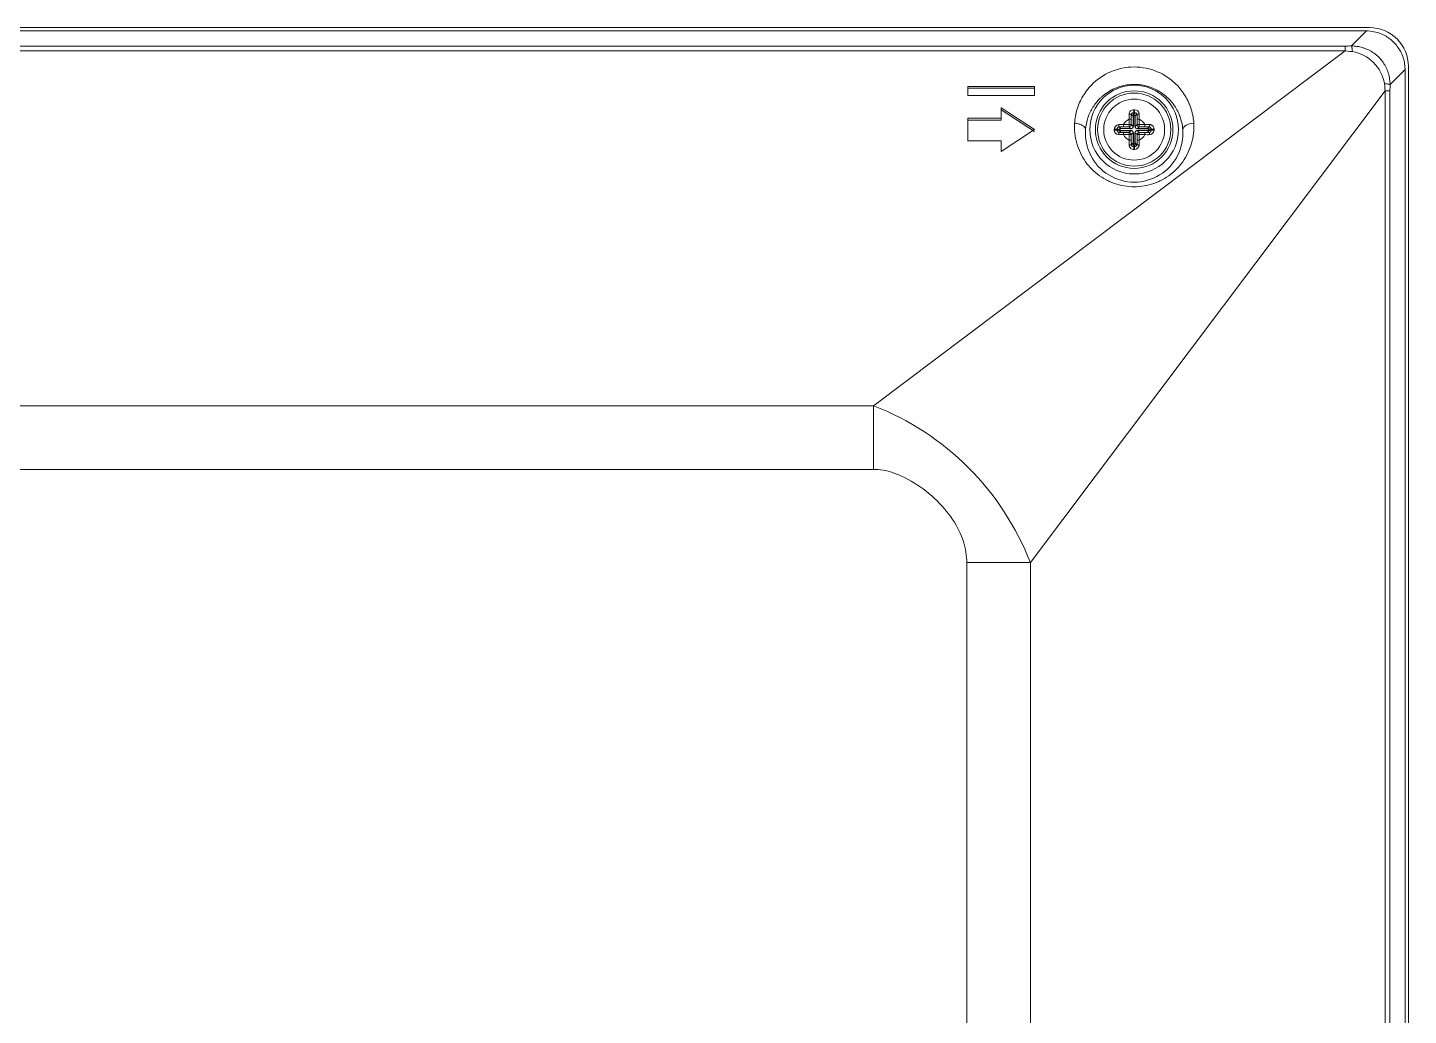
# Model space of a CAD drawing. Extents: x -382 to 1420, y -377 to 265.
# Drawn here: x -176.153 to -171.249, y 3.561 to 7.068 of the extents above; entities that cross this region are included whole.
import ezdxf

# ---------------------------------------------------------------- set-up
doc = ezdxf.new("R2010")
doc.units = 0
doc.header["$MEASUREMENT"] = 0
doc.layers.add('PDF_レイヤー 1', color=7, linetype='CONTINUOUS')

msp = doc.modelspace()

# ---------------------------------------------------------------- linework, layer by layer
at = {"layer": 'PDF_レイヤー 1', "lineweight": 0}
for points in [[(-223.44117, -25.76022), (-171.38649, -25.76022, 0.4143145), (-171.24868, -25.62245), (-171.24868, 6.93063, 0.4143145), (-171.38648, 7.06835), (-228.48682, 7.06835, 0.4143145), (-228.62463, 6.93063), (-228.62463, -25.62245, 0.4143145), (-228.48684, -25.76022), (-224.79078, -25.76022)], [(-228.40046, 7.00305), (-171.47287, 7.00305, 0.0048384), (-171.45119, 7.00323), (-171.39774, 7.05656), (-228.47562, 7.05652)], [(-171.39773, 7.05656, -0.0994966), (-171.34524, 7.04619), (-171.34094, 7.04424), (-171.33663, 7.04216), (-171.33219, 7.03994), (-171.32788, 7.03744), (-171.32372, 7.03466), (-171.31941, 7.03188), (-171.31539, 7.02883), (-171.31136, 7.02563), (-171.30747, 7.0223), (-171.30344, 7.01869), (-171.29983, 7.01494), (-171.29803, 7.01327), (-171.29455, 7.00939), (-171.29122, 7.0055), (-171.28803, 7.00133), (-171.28483, 6.99716), (-171.28206, 6.993), (-171.27942, 6.98869), (-171.27692, 6.98453), (-171.27469, 6.98008), (-171.27261, 6.97592), (-171.27081, 6.97147, -0.08018), (-171.26079, 6.92806, -0.0118928), (-171.26045, 6.91927), (-171.31391, 6.86594), (-171.31447, 6.8665), (-171.31516, 6.86691), (-171.316, 6.86733), (-171.31711, 6.86761), (-171.31864, 6.86788), (-171.3203, 6.86802), (-171.32183, 6.86816), (-171.32377, 6.8683), (-171.326, 6.86858), (-171.32794, 6.86886), (-171.32988, 6.86913), (-171.33183, 6.86941), (-171.33386, 6.86954), (-171.33288, 6.86065), (-171.33177, 6.85218), (-171.33058, 6.84425), (-171.31405, 6.84425), (-171.31405, -25.61065, -0.4131024)], [(-228.40044, 6.98644), (-171.47286, 6.98644), (-173.14826, 5.72572, -0.210172), (-172.59133, 5.1687), (-172.59133, -21.45993)], [(-171.47286, 7.00311), (-171.47286, 6.98644), (-171.46411, 6.98505), (-171.45619, 6.98408), (-171.44744, 6.98325, -0.3178916), (-171.3339, 6.86958)], [(-172.3445, 6.81644, 0.0526881), (-172.36908, 6.78589, 0.0608317), (-172.38683, 6.74849, 0.0588225), (-172.39522, 6.70625), (-172.39564, 6.70791), (-172.39605, 6.70944), (-172.39675, 6.71111), (-172.39758, 6.71263), (-172.39855, 6.7143), (-172.3998, 6.71569), (-172.40133, 6.71722), (-172.403, 6.71861), (-172.4048, 6.71999), (-172.40716, 6.72138), (-172.40952, 6.72263), (-172.41216, 6.72388), (-172.41522, 6.72499), (-172.41827, 6.72611), (-172.42161, 6.72694), (-172.42522, 6.72763), (-172.42869, 6.72833), (-172.43119, 6.7286), (-172.43449, 6.72881), (-172.43394, 6.73492), (-172.43338, 6.74117), (-172.43255, 6.74728), (-172.43144, 6.75353), (-172.43019, 6.75978), (-172.4288, 6.76603), (-172.42727, 6.77214), (-172.42713, 6.7727), (-172.42533, 6.77881), (-172.42325, 6.78492), (-172.42116, 6.79089), (-172.4188, 6.79686), (-172.41644, 6.80256), (-172.41366, 6.80825), (-172.41089, 6.81381), (-172.40797, 6.81936, -0.028318), (-172.39482, 6.84004, -0.4225865), (-172.09455, 6.8854, -0.052948), (-172.06296, 6.85611), (-172.05921, 6.85139), (-172.05532, 6.84666), (-172.05171, 6.8418), (-172.0481, 6.83666), (-172.04463, 6.83139), (-172.04129, 6.82611), (-172.0381, 6.82056), (-172.03504, 6.815), (-172.03213, 6.80917), (-172.02949, 6.80333), (-172.02685, 6.79736), (-172.02629, 6.79597), (-172.02393, 6.78986), (-172.02171, 6.78375), (-172.01977, 6.77778), (-172.01796, 6.77153), (-172.0163, 6.76542), (-172.01491, 6.75917), (-172.01366, 6.75306), (-172.01268, 6.74695), (-172.01185, 6.74084), (-172.01116, 6.73473), (-172.01074, 6.72876)], [(-172.33704, 6.82336, -0.0769895), (-172.29181, 6.85218, -0.0577836), (-172.25418, 6.8637), (-172.24862, 6.86468), (-172.24307, 6.86537), (-172.23737, 6.86606), (-172.23168, 6.86634), (-172.22599, 6.86662), (-172.22029, 6.86662), (-172.21918, 6.86662), (-172.21349, 6.86634), (-172.20779, 6.86606), (-172.20224, 6.86537), (-172.19668, 6.86468), (-172.19113, 6.8637, -0.0577836), (-172.15341, 6.85218), (-172.14841, 6.84996), (-172.14341, 6.84746), (-172.13841, 6.84482), (-172.13341, 6.8419), (-172.12855, 6.83885), (-172.12383, 6.83565), (-172.11924, 6.83232), (-172.11466, 6.82885), (-172.11369, 6.82801), (-172.10938, 6.82426), (-172.10494, 6.82051), (-172.10091, 6.81662, -0.0583637), (-172.07625, 6.78606), (-172.07333, 6.7812), (-172.07055, 6.77634), (-172.06792, 6.77134), (-172.06556, 6.7662), (-172.06319, 6.76092), (-172.06111, 6.75564), (-172.06028, 6.7537), (-172.05833, 6.74842), (-172.05667, 6.74287), (-172.05514, 6.73745), (-172.05375, 6.73204, -0.031593), (-172.04993, 6.70625, -1.0804856), (-172.39518, 6.70625)], [(-228.61284, -25.61062, 0.020237), (-228.61242, -25.62094, 0.0768274), (-228.60256, -25.66288, 0.1002389), (-228.57255, -25.70786, 0.0963949), (-228.52739, -25.73797, 0.0991788), (-228.4745, -25.74841), (-171.39888, -25.74841, 0.0213893), (-171.38909, -25.748, 0.077189), (-171.34599, -25.73801, 0.1002389), (-171.30103, -25.708, 0.1012685), (-171.27092, -25.66312, 0.0994966), (-171.26046, -25.61062), (-171.33059, -25.61062), (-171.33061, 6.84425), (-172.59133, 5.1687), (-172.81714, 5.16869), (-172.81714, 3.04596)], [(-172.23248, 6.75969), (-172.23235, 6.7608), (-172.23221, 6.76149), (-172.23179, 6.7626), (-172.23123, 6.76344), (-172.2304, 6.76427), (-172.22985, 6.76468), (-172.22901, 6.76538), (-172.22873, 6.76552), (-172.22762, 6.76593), (-172.22651, 6.76621), (-172.22512, 6.76635), (-172.22407, 6.76646), (-172.22407, 6.76674), (-172.22407, 6.76785), (-172.22407, 6.76855), (-172.22407, 6.76952), (-172.22407, 6.77063), (-172.22407, 6.77174), (-172.22407, 6.77271), (-172.22407, 6.77382), (-172.22407, 6.7748), (-172.22407, 6.77591), (-172.22258, 6.77691), (-172.22272, 6.77691), (-172.22286, 6.77691), (-172.223, 6.77691), (-172.22328, 6.77691), (-172.22342, 6.77691), (-172.22355, 6.77691), (-172.22369, 6.77691), (-172.22383, 6.77691), (-172.22397, 6.77691), (-172.22411, 6.77691, 0.4160873), (-172.2406, 6.76107)], [(-172.20468, 6.76103, 0.4136881), (-172.22108, 6.77691), (-172.22122, 6.77691), (-172.22136, 6.77691), (-172.22164, 6.77691), (-172.22192, 6.77691), (-172.22206, 6.77691), (-172.22219, 6.77691), (-172.22233, 6.77691), (-172.22247, 6.77691), (-172.22108, 6.77688), (-172.22108, 6.77591), (-172.22108, 6.7748), (-172.22108, 6.77382), (-172.22108, 6.77271), (-172.22108, 6.77174), (-172.22108, 6.77063), (-172.22108, 6.76952), (-172.22108, 6.76855), (-172.22108, 6.76785), (-172.22108, 6.76674), (-172.22122, 6.76646), (-172.22094, 6.76646), (-172.21969, 6.76646), (-172.21844, 6.76618), (-172.21747, 6.76591), (-172.21622, 6.76535), (-172.21525, 6.76466), (-172.21469, 6.76424), (-172.214, 6.76341), (-172.21331, 6.76257), (-172.21289, 6.76146), (-172.21275, 6.76077), (-172.21261, 6.75966)], [(-172.27737, 6.72415, 0.4136881), (-172.29324, 6.70476, 0.4076366), (-172.2774, 6.68829), (-172.2774, 6.68912), (-172.2774, 6.68996), (-172.27726, 6.69065), (-172.27726, 6.69148), (-172.27712, 6.69232), (-172.27698, 6.69315), (-172.27698, 6.69343), (-172.2767, 6.69426), (-172.27656, 6.69509), (-172.27656, 6.69537), (-172.27643, 6.69579), (-172.27615, 6.69634), (-172.26994, 6.70245), (-172.23397, 6.70245), (-172.24048, 6.6959), (-172.24048, 6.66882), (-172.23289, 6.66876), (-172.23289, 6.68834, 0.3607235), (-172.24043, 6.69594), (-172.26001, 6.69594), (-172.26001, 6.68828), (-172.26182, 6.68828), (-172.26348, 6.68828), (-172.26529, 6.68828), (-172.26695, 6.68828), (-172.26876, 6.68828), (-172.27043, 6.68828), (-172.27223, 6.68828), (-172.27404, 6.68828), (-172.2757, 6.68828), (-172.27737, 6.68828)], [(-172.27615, 6.69634), (-172.27726, 6.69634), (-172.27795, 6.69662), (-172.27892, 6.69704), (-172.27976, 6.69759), (-172.28059, 6.69843), (-172.28115, 6.69898), (-172.2817, 6.69982), (-172.28184, 6.70009), (-172.28226, 6.7012), (-172.28267, 6.70232), (-172.28281, 6.70357), (-172.2813, 6.7062), (-172.28047, 6.70551), (-172.27936, 6.70495), (-172.27838, 6.7044), (-172.27755, 6.70412), (-172.27644, 6.70357), (-172.27519, 6.70329), (-172.27394, 6.70287), (-172.27283, 6.70273), (-172.27172, 6.70245), (-172.27047, 6.70245), (-172.26991, 6.70333), (-172.27005, 6.70333), (-172.27102, 6.70333), (-172.27172, 6.70361), (-172.27241, 6.70402), (-172.27283, 6.7043), (-172.27311, 6.705), (-172.27338, 6.70555), (-172.27352, 6.70625), (-172.27338, 6.7068), (-172.27311, 6.7075), (-172.27283, 6.70805), (-172.27241, 6.70847), (-172.27172, 6.70875), (-172.27102, 6.70902), (-172.27005, 6.70916), (-172.26991, 6.70916), (-172.23153, 6.70984, 0.2830422), (-172.22624, 6.71513), (-172.22624, 6.71541), (-172.22624, 6.71569), (-172.22624, 6.71597), (-172.22624, 6.71611), (-172.22637, 6.71638), (-172.22637, 6.71666), (-172.22637, 6.71694), (-172.22637, 6.71722), (-172.22637, 6.71736), (-172.22637, 6.71763), (-172.23289, 6.72408, -0.3607234), (-172.24048, 6.71648), (-172.23397, 6.70916), (-172.23394, 6.71004), (-172.26991, 6.71004), (-172.26991, 6.71004, 0.1519287), (-172.2813, 6.70625), (-172.28127, 6.70629), (-172.2828, 6.70768), (-172.2828, 6.70476), (-172.28322, 6.70476), (-172.28419, 6.70476), (-172.28502, 6.70476), (-172.28585, 6.70476), (-172.28697, 6.70476), (-172.28808, 6.70476), (-172.28919, 6.70476), (-172.29016, 6.70476), (-172.29127, 6.70476), (-172.29224, 6.70476), (-172.29324, 6.70482), (-172.29324, 6.70495), (-172.29324, 6.70523), (-172.29324, 6.70565), (-172.29324, 6.70593), (-172.29324, 6.7062), (-172.29324, 6.70648), (-172.29324, 6.70676), (-172.29324, 6.70718), (-172.29324, 6.70745), (-172.29322, 6.70768), (-172.29224, 6.70768), (-172.29127, 6.70768), (-172.29016, 6.70768), (-172.28919, 6.70768), (-172.28808, 6.70768), (-172.28697, 6.70768), (-172.28585, 6.70768), (-172.28502, 6.70768), (-172.28419, 6.70768), (-172.28322, 6.70768), (-172.2828, 6.70768), (-172.2828, 6.70782), (-172.2828, 6.70906), (-172.28266, 6.71031), (-172.28224, 6.71143), (-172.28169, 6.71254), (-172.28113, 6.71351), (-172.28058, 6.71406), (-172.27988, 6.71476), (-172.27891, 6.71545), (-172.27794, 6.71587), (-172.27724, 6.71601), (-172.27613, 6.71615)], [(-172.16917, 6.69629), (-172.16806, 6.69643), (-172.16723, 6.69657), (-172.16625, 6.69698), (-172.16528, 6.69768), (-172.16459, 6.69837), (-172.16417, 6.69893), (-172.16348, 6.6999), (-172.16292, 6.70101), (-172.16264, 6.70212), (-172.16237, 6.70337), (-172.16237, 6.70462), (-172.16237, 6.70476), (-172.16209, 6.70476), (-172.16098, 6.70476), (-172.16028, 6.70476), (-172.15931, 6.70476), (-172.1582, 6.70476), (-172.15709, 6.70476), (-172.15612, 6.70476), (-172.15501, 6.70476), (-172.15389, 6.70476), (-172.15306, 6.70476), (-172.15192, 6.70773), (-172.15192, 6.7087), (-172.1522, 6.71065), (-172.15248, 6.71231), (-172.15317, 6.71398), (-172.15387, 6.71551), (-172.15442, 6.71648), (-172.15526, 6.71801), (-172.15651, 6.71926), (-172.15734, 6.72009), (-172.15873, 6.7212), (-172.16025, 6.72217), (-172.16164, 6.72287), (-172.16317, 6.72342), (-172.16498, 6.72384), (-172.16664, 6.72412), (-172.16775, 6.7242), (-172.16775, 6.72337), (-172.16789, 6.72254), (-172.16789, 6.7217), (-172.16789, 6.72087), (-172.16803, 6.72004), (-172.16817, 6.7192), (-172.16817, 6.71906), (-172.16845, 6.71823), (-172.16859, 6.7174), (-172.16873, 6.71712), (-172.16887, 6.7167), (-172.16914, 6.71615), (-172.17521, 6.71004), (-172.21118, 6.71004), (-172.20481, 6.71648, -0.3445724), (-172.2124, 6.72408), (-172.2124, 6.74358), (-172.2124, 6.74524), (-172.2124, 6.74691), (-172.2124, 6.74844), (-172.2124, 6.7501), (-172.2124, 6.75163), (-172.2124, 6.7533), (-172.21254, 6.75482), (-172.21254, 6.7558), (-172.21254, 6.75732), (-172.21268, 6.75899), (-172.21268, 6.75969), (-172.21213, 6.75996), (-172.21157, 6.7601), (-172.21129, 6.76024), (-172.21046, 6.76038), (-172.20976, 6.76052), (-172.20963, 6.76052), (-172.20879, 6.76066), (-172.20796, 6.7608), (-172.20713, 6.76094), (-172.20629, 6.76094), (-172.20546, 6.76107), (-172.20467, 6.76096), (-172.20453, 6.7593), (-172.20453, 6.75763), (-172.20453, 6.75666), (-172.20453, 6.75499), (-172.20453, 6.75319), (-172.20453, 6.75152), (-172.20453, 6.74971), (-172.20467, 6.74805), (-172.20467, 6.74624), (-172.20467, 6.74444), (-172.20486, 6.74366, -0.1748967), (-172.18518, 6.72408), (-172.2124, 6.72408), (-172.21876, 6.71763), (-172.21974, 6.71761), (-172.21974, 6.75357), (-172.21974, 6.75371), (-172.21974, 6.75455), (-172.22001, 6.75538), (-172.22043, 6.75594), (-172.22085, 6.75635), (-172.2214, 6.75677), (-172.2221, 6.75705), (-172.22265, 6.75705), (-172.22321, 6.75705), (-172.22376, 6.75677), (-172.22446, 6.75635), (-172.22474, 6.75594), (-172.22515, 6.75538), (-172.22543, 6.75455), (-172.22557, 6.75371), (-172.22557, 6.75357)], [(-172.24062, 6.65146), (-172.24062, 6.65313), (-172.24062, 6.65479), (-172.24062, 6.65576), (-172.24062, 6.65743), (-172.24062, 6.65924), (-172.24062, 6.6609), (-172.24062, 6.66271), (-172.24062, 6.66437), (-172.24048, 6.66618), (-172.24048, 6.66799), (-172.24043, 6.66876, -0.1728735), (-172.25997, 6.68834), (-172.23289, 6.68834), (-172.2264, 6.69479), (-172.22637, 6.69482), (-172.22637, 6.65885), (-172.22637, 6.65829), (-172.22624, 6.65704), (-172.2261, 6.65593), (-172.22582, 6.65468), (-172.22554, 6.65343), (-172.22512, 6.65232), (-172.22471, 6.65107), (-172.22443, 6.65051), (-172.22387, 6.6494), (-172.22346, 6.64843), (-172.22258, 6.64746), (-172.22119, 6.64603), (-172.22122, 6.64603), (-172.22108, 6.64561), (-172.22108, 6.64464), (-172.22108, 6.64395), (-172.22108, 6.64283), (-172.22108, 6.64186), (-172.22108, 6.64075), (-172.22108, 6.63978), (-172.22108, 6.63867), (-172.22108, 6.63756), (-172.22108, 6.63659), (-172.22407, 6.63547), (-172.22407, 6.63659), (-172.22407, 6.63756), (-172.22407, 6.63867), (-172.22407, 6.63978), (-172.22407, 6.64075), (-172.22407, 6.64186), (-172.22407, 6.64283), (-172.22407, 6.64395), (-172.22407, 6.64464), (-172.22407, 6.64561), (-172.22407, 6.64603), (-172.22421, 6.64603), (-172.22546, 6.64603), (-172.22671, 6.64617), (-172.22782, 6.64658), (-172.22893, 6.647), (-172.2299, 6.6477), (-172.23046, 6.64825), (-172.23129, 6.64895), (-172.23185, 6.64992), (-172.23226, 6.65089), (-172.2324, 6.65172), (-172.23248, 6.65274), (-172.23248, 6.65343), (-172.23262, 6.6551), (-172.23262, 6.65676), (-172.23276, 6.6576), (-172.23276, 6.65912), (-172.23276, 6.66079), (-172.23276, 6.66232), (-172.23276, 6.66399), (-172.2329, 6.66551), (-172.2329, 6.66718), (-172.2329, 6.66885)], [(-172.17524, 6.70329), (-172.17524, 6.70245), (-172.21363, 6.70258, 0.3072345), (-172.21974, 6.69482), (-172.21974, 6.65885), (-172.21878, 6.65882), (-172.21878, 6.69479), (-172.21892, 6.69729), (-172.21892, 6.69701), (-172.21892, 6.69673), (-172.21892, 6.69645), (-172.21892, 6.69632), (-172.21892, 6.69604), (-172.21878, 6.69576), (-172.21878, 6.69548), (-172.21878, 6.69521), (-172.21878, 6.69507), (-172.21878, 6.69479), (-172.21239, 6.6884, -0.3607234), (-172.20481, 6.69594), (-172.21118, 6.70245), (-172.21146, 6.70245), (-172.2116, 6.70245), (-172.21188, 6.70245), (-172.21215, 6.70245), (-172.21243, 6.70245), (-172.21271, 6.70245), (-172.21299, 6.70245), (-172.21313, 6.70245), (-172.2134, 6.70259), (-172.21363, 6.70258), (-172.21335, 6.70258), (-172.21307, 6.70272), (-172.21293, 6.70272), (-172.21265, 6.70286), (-172.21238, 6.703), (-172.2121, 6.703), (-172.21182, 6.70313), (-172.21168, 6.70313), (-172.2114, 6.70327), (-172.21113, 6.70327)], [(-172.20468, 6.65139), (-172.20468, 6.65306), (-172.20454, 6.65486), (-172.20454, 6.65667), (-172.20454, 6.65833), (-172.20454, 6.66), (-172.20454, 6.66014), (-172.20454, 6.66181), (-172.20454, 6.66361), (-172.20468, 6.66528), (-172.20468, 6.66708), (-172.20481, 6.66886), (-172.20481, 6.69594), (-172.18514, 6.69598), (-172.18514, 6.68834), (-172.2124, 6.6884), (-172.2124, 6.66882), (-172.20476, 6.66882, 0.1722694), (-172.18509, 6.6884, 0.0166665), (-172.16778, 6.68834)], [(-172.18511, 6.69593), (-172.18359, 6.69593), (-172.18206, 6.69607), (-172.18039, 6.69607), (-172.17873, 6.69607), (-172.1772, 6.69607), (-172.17553, 6.69607), (-172.17386, 6.6962), (-172.17303, 6.6962), (-172.1715, 6.6962), (-172.16984, 6.69634), (-172.16914, 6.69634), (-172.16887, 6.69579), (-172.16873, 6.69523), (-172.16859, 6.69496), (-172.16845, 6.69412), (-172.16817, 6.69343), (-172.16817, 6.69315), (-172.16803, 6.69232), (-172.16789, 6.69148), (-172.16789, 6.69065), (-172.16789, 6.68996), (-172.16775, 6.68912), (-172.16778, 6.68828, 0.4160873), (-172.15195, 6.70768), (-172.15306, 6.70768), (-172.15389, 6.70768), (-172.15501, 6.70768), (-172.15612, 6.70768), (-172.15709, 6.70768), (-172.1582, 6.70768), (-172.15931, 6.70768), (-172.16028, 6.70768), (-172.16098, 6.70768), (-172.16209, 6.70768), (-172.16237, 6.70768), (-172.16237, 6.70476), (-172.16389, 6.70629)], [(-172.22554, 6.65885), (-172.22637, 6.65885), (-172.23248, 6.65274), (-172.23304, 6.65246), (-172.2336, 6.65232), (-172.23387, 6.65218), (-172.23471, 6.65204), (-172.2354, 6.6519), (-172.23554, 6.6519), (-172.23637, 6.65176), (-172.23721, 6.65163), (-172.23804, 6.65149), (-172.23887, 6.65149), (-172.23985, 6.65149), (-172.24068, 6.65135, 0.4160873), (-172.22258, 6.63552), (-172.22244, 6.63552), (-172.22231, 6.63552), (-172.22217, 6.63552), (-172.22203, 6.63552), (-172.22189, 6.63552), (-172.22161, 6.63552), (-172.22133, 6.63552), (-172.22119, 6.63552), (-172.22407, 6.63552), (-172.22393, 6.63552), (-172.22379, 6.63552), (-172.22365, 6.63552), (-172.22351, 6.63552), (-172.22337, 6.63552), (-172.22324, 6.63552), (-172.22296, 6.63552), (-172.22282, 6.63552), (-172.22268, 6.63552), (-172.22254, 6.63552, 0.4136881), (-172.20463, 6.65135), (-172.20546, 6.65149), (-172.20629, 6.65149), (-172.20713, 6.65149), (-172.20796, 6.65163), (-172.20879, 6.65176), (-172.20963, 6.6519), (-172.20976, 6.6519), (-172.2106, 6.65204), (-172.21143, 6.65232), (-172.21171, 6.65232), (-172.21213, 6.65246), (-172.21268, 6.65274), (-172.21878, 6.65885), (-172.21878, 6.65843), (-172.21892, 6.65718), (-172.21906, 6.65593), (-172.21933, 6.65482), (-172.21961, 6.65357), (-172.22003, 6.65246), (-172.22044, 6.65121), (-172.22072, 6.65051), (-172.22128, 6.6494), (-172.22183, 6.64843), (-172.22253, 6.64746)]]:
    msp.add_lwpolyline(points, format="xyb", dxfattribs=at)
for points in [[(-171.44755, 6.98319), (-171.44769, 6.98528), (-171.44797, 6.98722), (-171.44825, 6.98917), (-171.44839, 6.99111), (-171.44867, 6.99319), (-171.44894, 6.99528), (-171.44908, 6.9968), (-171.44922, 6.99847), (-171.44936, 7), (-171.44964, 7.00097), (-171.45005, 7.00194), (-171.45047, 7.00264), (-171.45117, 7.00319), (-171.4463, 7.00319), (-171.44144, 7.00291), (-171.43644, 7.0025), (-171.43144, 7.0018), (-171.42645, 7.00097), (-171.42145, 7), (-171.41645, 6.99875), (-171.41159, 6.99736), (-171.40672, 6.99583), (-171.40464, 6.99514), (-171.39992, 6.99333), (-171.3952, 6.99125), (-171.39048, 6.98903), (-171.38575, 6.9868), (-171.38131, 6.9843), (-171.37701, 6.98167), (-171.37284, 6.97889), (-171.36867, 6.97597), (-171.36478, 6.97306), (-171.36103, 6.96986), (-171.35728, 6.96667), (-171.35381, 6.9632), (-171.35034, 6.95986), (-171.34715, 6.95611), (-171.34409, 6.95236), (-171.34104, 6.94834), (-171.33826, 6.94431), (-171.33534, 6.94), (-171.3327, 6.9357), (-171.33034, 6.93125), (-171.32784, 6.92667), (-171.32576, 6.92195), (-171.32382, 6.91723), (-171.32187, 6.91237), (-171.32118, 6.91042), (-171.31979, 6.90542), (-171.3184, 6.90056), (-171.31715, 6.89556), (-171.31604, 6.89056), (-171.3152, 6.88556), (-171.31465, 6.8807), (-171.31423, 6.8757), (-171.31396, 6.8707), (-171.31396, 6.86598)], [(-171.26047, 6.91931), (-171.26047, -25.61058)], [(-172.81307, 6.85957), (-172.81307, 6.82735)], [(-172.81307, 6.82729), (-172.57698, 6.82729)], [(-172.57695, 6.85957), (-172.81304, 6.85957)], [(-172.57695, 6.85279), (-172.81304, 6.85279)], [(-172.57695, 6.82729), (-172.57695, 6.85951)], [(-172.69494, 6.7837), (-172.69494, 6.73981), (-172.81313, 6.73981)], [(-172.57695, 6.70625), (-172.695, 6.78374)], [(-172.69494, 6.77698), (-172.5769, 6.69948)], [(-172.69494, 6.74659), (-172.81313, 6.74659)], [(-172.81307, 6.74659), (-172.81307, 6.66576)], [(-172.43455, 6.72876), (-172.43483, 6.72015), (-172.43483, 6.7114), (-172.43441, 6.70237), (-172.43358, 6.69348), (-172.43233, 6.68446), (-172.4308, 6.67543), (-172.42886, 6.6664), (-172.4265, 6.65779), (-172.42386, 6.64904), (-172.42066, 6.64029), (-172.41733, 6.63168), (-172.41358, 6.62335), (-172.40941, 6.6153), (-172.40497, 6.60724), (-172.40039, 6.5996), (-172.39539, 6.59224), (-172.39025, 6.58516), (-172.38469, 6.57835), (-172.379, 6.57183), (-172.37289, 6.56558), (-172.3665, 6.55947), (-172.3597, 6.5535), (-172.35261, 6.54794), (-172.34525, 6.54252), (-172.33789, 6.53752), (-172.32998, 6.53266), (-172.32192, 6.52822), (-172.31387, 6.52405), (-172.30998, 6.52239), (-172.30151, 6.51864), (-172.29276, 6.51544), (-172.28415, 6.51253), (-172.2754, 6.51003), (-172.26665, 6.50794), (-172.2579, 6.50614), (-172.24887, 6.50489), (-172.24012, 6.50392), (-172.23137, 6.50336), (-172.22262, 6.50308), (-172.21388, 6.50336), (-172.20513, 6.50392), (-172.19624, 6.50489), (-172.18749, 6.50614), (-172.17846, 6.50794), (-172.16985, 6.51003), (-172.16096, 6.51253), (-172.15235, 6.51544), (-172.14374, 6.51864), (-172.13527, 6.52239), (-172.13138, 6.52405), (-172.12319, 6.52822), (-172.11513, 6.53266), (-172.1075, 6.53752), (-172.09986, 6.54252), (-172.0925, 6.54794), (-172.08541, 6.5535), (-172.07875, 6.55947), (-172.0725, 6.56558), (-172.06625, 6.57183), (-172.06056, 6.57835), (-172.05514, 6.58516), (-172.04972, 6.59224), (-172.04472, 6.5996), (-172.04014, 6.60724), (-172.03584, 6.6153), (-172.03167, 6.62335), (-172.02792, 6.63168), (-172.02445, 6.64029), (-172.02139, 6.64904), (-172.01875, 6.65779), (-172.01639, 6.6664), (-172.01445, 6.67543), (-172.01278, 6.68446), (-172.01167, 6.69348), (-172.01084, 6.70237), (-172.01028, 6.7114), (-172.01028, 6.72015), (-172.0107, 6.72876)], [(-172.26001, 6.71644), (-172.26001, 6.72408), (-172.23293, 6.72408)], [(-172.24068, 6.76107), (-172.23985, 6.76107), (-172.23887, 6.76094), (-172.23804, 6.76094), (-172.23721, 6.7608), (-172.23637, 6.76066), (-172.23554, 6.76052), (-172.2354, 6.76052), (-172.23457, 6.76038), (-172.23373, 6.76024), (-172.2336, 6.7601), (-172.23304, 6.75996), (-172.23248, 6.75969), (-172.22637, 6.75357), (-172.22637, 6.75399), (-172.22624, 6.75524), (-172.2261, 6.75649), (-172.22582, 6.7576), (-172.22554, 6.75885), (-172.22512, 6.75996), (-172.22471, 6.76121), (-172.22443, 6.76191), (-172.22387, 6.76302), (-172.22346, 6.76399), (-172.22262, 6.76496)], [(-172.23289, 6.72402), (-172.23289, 6.7436), (-172.24053, 6.7436)], [(-172.23289, 6.7436), (-172.23289, 6.74444), (-172.23289, 6.7461), (-172.23275, 6.74763), (-172.23275, 6.74846), (-172.23275, 6.74999), (-172.23275, 6.75166), (-172.23275, 6.75319), (-172.23275, 6.75485), (-172.23261, 6.75652), (-172.23261, 6.75805), (-172.23247, 6.75971)], [(-172.22557, 6.71761), (-172.22557, 6.75357), (-172.2264, 6.75357)], [(-172.22637, 6.7536), (-172.22637, 6.71763), (-172.22554, 6.71763)], [(-172.22258, 6.76498), (-172.22411, 6.7665)], [(-172.22258, 6.76646), (-172.22411, 6.76646)], [(-172.22261, 6.76646), (-172.22122, 6.76646), (-172.22261, 6.76493)], [(-172.22253, 6.76496), (-172.22183, 6.76399), (-172.22128, 6.76302), (-172.22072, 6.76191), (-172.22058, 6.76135), (-172.22003, 6.7601), (-172.21975, 6.75899), (-172.21933, 6.75774), (-172.21919, 6.75649), (-172.21892, 6.75538), (-172.21878, 6.75413), (-172.21878, 6.75357), (-172.21878, 6.71761)], [(-172.21975, 6.75357), (-172.21878, 6.75357), (-172.21267, 6.75969)], [(-172.20481, 6.71652), (-172.20481, 6.7436), (-172.21244, 6.7436)], [(-172.18514, 6.72412), (-172.18514, 6.71648), (-172.20486, 6.71648)], [(-172.16778, 6.72415), (-172.16959, 6.72415), (-172.17112, 6.72415), (-172.17292, 6.72415), (-172.17473, 6.72415), (-172.17639, 6.72415), (-172.1782, 6.72415), (-172.18, 6.72415), (-172.18181, 6.72415), (-172.18334, 6.72415), (-172.18514, 6.72415)], [(-172.69494, 6.62867), (-172.5769, 6.7063)], [(-172.26991, 6.71004), (-172.27616, 6.71615)], [(-172.26001, 6.69594), (-172.26084, 6.69594), (-172.26251, 6.69594), (-172.26404, 6.69594), (-172.26473, 6.69594), (-172.2664, 6.69594), (-172.26806, 6.69608), (-172.26959, 6.69608), (-172.27126, 6.69608), (-172.27293, 6.69622), (-172.27445, 6.69622), (-172.27612, 6.69636)], [(-172.26991, 6.70243), (-172.26991, 6.70326), (-172.23394, 6.70326)], [(-172.23397, 6.71004), (-172.23383, 6.71004), (-172.23355, 6.71004), (-172.23328, 6.71004), (-172.233, 6.71004), (-172.23272, 6.71004), (-172.23244, 6.7099), (-172.2323, 6.7099), (-172.23203, 6.7099), (-172.23175, 6.7099), (-172.23147, 6.7099)], [(-172.23147, 6.70259), (-172.23175, 6.70259), (-172.23203, 6.70245), (-172.2323, 6.70245), (-172.23244, 6.70245), (-172.23272, 6.70245), (-172.233, 6.70245), (-172.23328, 6.70245), (-172.23355, 6.70245), (-172.23383, 6.70245), (-172.23397, 6.70245), (-172.23397, 6.70329)], [(-172.23397, 6.70326), (-172.23369, 6.70326), (-172.23355, 6.70326), (-172.23328, 6.70312), (-172.233, 6.70312), (-172.23272, 6.70298), (-172.23244, 6.70284), (-172.2323, 6.70284), (-172.23203, 6.7027), (-172.23175, 6.7027), (-172.23147, 6.70257)], [(-172.23151, 6.70265), (-172.23082, 6.70237), (-172.22998, 6.70209), (-172.22929, 6.70168), (-172.22887, 6.70112), (-172.22818, 6.70057), (-172.22762, 6.70015), (-172.22721, 6.69945), (-172.22679, 6.69876), (-172.22651, 6.69793), (-172.22624, 6.69723), (-172.2261, 6.69695), (-172.2261, 6.69682), (-172.22596, 6.69654), (-172.22596, 6.69626), (-172.22582, 6.69598), (-172.22568, 6.69584), (-172.22568, 6.69557), (-172.22554, 6.69529), (-172.22554, 6.69501), (-172.22554, 6.69473)], [(-172.22637, 6.69479), (-172.22637, 6.69507), (-172.22637, 6.69521), (-172.22637, 6.69548), (-172.22637, 6.69576), (-172.22637, 6.69604), (-172.22624, 6.69632), (-172.22624, 6.69645), (-172.22624, 6.69673), (-172.22624, 6.69701), (-172.22624, 6.69729)], [(-172.22557, 6.71763), (-172.22557, 6.71736), (-172.22557, 6.71708), (-172.22571, 6.71694), (-172.22571, 6.71666), (-172.22585, 6.71638), (-172.22599, 6.71611), (-172.22599, 6.71597), (-172.22612, 6.71569), (-172.22612, 6.71541), (-172.22626, 6.71513)], [(-172.21974, 6.65885), (-172.21974, 6.65871), (-172.21974, 6.65788), (-172.22001, 6.65704), (-172.22043, 6.65649), (-172.22085, 6.65607), (-172.2214, 6.65565), (-172.2221, 6.65538), (-172.22265, 6.65538), (-172.22321, 6.65538), (-172.22376, 6.65565), (-172.22446, 6.65607), (-172.22474, 6.65649), (-172.22515, 6.65704), (-172.22543, 6.65788), (-172.22557, 6.65871), (-172.22557, 6.65885), (-172.22557, 6.69482)], [(-172.21892, 6.7152), (-172.21906, 6.71548), (-172.21906, 6.71562), (-172.21919, 6.7159), (-172.21919, 6.71618), (-172.21933, 6.71645), (-172.21947, 6.71659), (-172.21947, 6.71687), (-172.21961, 6.71715), (-172.21961, 6.71743), (-172.21975, 6.7177)], [(-172.21974, 6.69479), (-172.2196, 6.69507), (-172.2196, 6.69534), (-172.21946, 6.69548), (-172.21946, 6.69576), (-172.21932, 6.69604), (-172.21918, 6.69632), (-172.21918, 6.69645), (-172.21904, 6.69673), (-172.21904, 6.69701), (-172.2189, 6.69729)], [(-172.21878, 6.71763), (-172.21878, 6.71736), (-172.21878, 6.71722), (-172.21878, 6.71694), (-172.21878, 6.71666), (-172.21892, 6.71638), (-172.21892, 6.71611), (-172.21892, 6.71597), (-172.21892, 6.71569), (-172.21892, 6.71541), (-172.21892, 6.71513)], [(-172.21368, 6.7099), (-172.2134, 6.7099), (-172.21313, 6.7099), (-172.21299, 6.7099), (-172.21271, 6.7099), (-172.21243, 6.71004), (-172.21215, 6.71004), (-172.21188, 6.71004), (-172.2116, 6.71004), (-172.21146, 6.71004), (-172.21118, 6.71004), (-172.21118, 6.7092)], [(-172.21118, 6.70916), (-172.21146, 6.70916), (-172.21174, 6.70916), (-172.21188, 6.7093), (-172.21215, 6.7093), (-172.21243, 6.70944), (-172.21271, 6.70958), (-172.21299, 6.70958), (-172.21313, 6.70972), (-172.2134, 6.70972), (-172.21368, 6.70986)], [(-172.17524, 6.71), (-172.17524, 6.70916), (-172.21121, 6.70916)], [(-172.17524, 6.70909), (-172.1751, 6.70909), (-172.17427, 6.70909), (-172.17343, 6.70881), (-172.17274, 6.7084), (-172.17246, 6.70812), (-172.17205, 6.70743), (-172.17177, 6.70687), (-172.17177, 6.70618), (-172.17177, 6.70562), (-172.17205, 6.70493), (-172.17246, 6.70437), (-172.17274, 6.70409), (-172.17343, 6.70368), (-172.17427, 6.7034), (-172.1751, 6.70326), (-172.17524, 6.70326), (-172.21121, 6.70326)], [(-172.21118, 6.70326), (-172.21118, 6.70243)], [(-172.18514, 6.71648), (-172.18431, 6.71648), (-172.18264, 6.71648), (-172.18111, 6.71648), (-172.18042, 6.71648), (-172.17875, 6.71648), (-172.17709, 6.71648), (-172.17556, 6.71634), (-172.17389, 6.71634), (-172.17223, 6.71634), (-172.1707, 6.7162), (-172.16917, 6.7162)], [(-172.17524, 6.71004), (-172.17468, 6.71004), (-172.17343, 6.7099), (-172.17232, 6.70976), (-172.17121, 6.70948), (-172.16996, 6.7092), (-172.16871, 6.70879), (-172.1676, 6.70837), (-172.16691, 6.70809), (-172.1658, 6.70754), (-172.16482, 6.70698), (-172.16385, 6.70629)], [(-172.16385, 6.7062), (-172.16482, 6.70551), (-172.1658, 6.70495), (-172.16691, 6.7044), (-172.16746, 6.70412), (-172.16871, 6.7037), (-172.16982, 6.70329), (-172.17107, 6.70301), (-172.17232, 6.70273), (-172.17343, 6.70259), (-172.17468, 6.70245), (-172.17524, 6.70245), (-172.16913, 6.69634)], [(-172.16914, 6.71615), (-172.16803, 6.71601), (-172.1672, 6.71587), (-172.16623, 6.71545), (-172.16539, 6.71476), (-172.16456, 6.71406), (-172.16414, 6.71351), (-172.16345, 6.71254), (-172.16331, 6.7124), (-172.16289, 6.71129), (-172.16248, 6.71004), (-172.16234, 6.70879), (-172.16234, 6.70768)], [(-172.16385, 6.70625), (-172.16232, 6.70763)], [(-172.15192, 6.70476), (-172.15192, 6.70504), (-172.15192, 6.70532), (-172.15192, 6.70559), (-172.15192, 6.70587), (-172.15192, 6.70629), (-172.15192, 6.70657), (-172.15192, 6.70684), (-172.15192, 6.70712), (-172.15192, 6.7074), (-172.15192, 6.70768)], [(-172.81307, 6.66583), (-172.69489, 6.66583)], [(-172.69494, 6.66583), (-172.69494, 6.62861)], [(-172.22254, 6.64603), (-172.22407, 6.64603), (-172.22254, 6.64742)], [(-172.21268, 6.65274), (-172.21282, 6.65163), (-172.21296, 6.65093), (-172.21338, 6.64982), (-172.21407, 6.64899), (-172.21476, 6.64815), (-172.21532, 6.64774), (-172.21615, 6.64704), (-172.21643, 6.6469), (-172.21754, 6.64649), (-172.21879, 6.64621), (-172.22004, 6.64607), (-172.22129, 6.64607)], [(-172.2124, 6.66882), (-172.2124, 6.66799), (-172.2124, 6.66632), (-172.2124, 6.66479), (-172.2124, 6.66396), (-172.2124, 6.66243), (-172.2124, 6.66076), (-172.2124, 6.65924), (-172.21254, 6.65757), (-172.21254, 6.6559), (-172.21268, 6.65438), (-172.21268, 6.65271)], [(-226.72498, 5.72571), (-173.14833, 5.72571), (-173.14833, 5.49989), (-226.72498, 5.49989)], [(-173.14833, 5.49989), (-173.14, 5.49976), (-173.13167, 5.4992), (-173.1232, 5.49823), (-173.11459, 5.49698), (-173.10584, 5.49517), (-173.09695, 5.49309), (-173.08764, 5.49059), (-173.07834, 5.48753), (-173.06876, 5.48406), (-173.05876, 5.48004), (-173.04862, 5.47559), (-173.03793, 5.47045), (-173.0364, 5.46976), (-173.02529, 5.46393), (-173.01418, 5.45768), (-173.00307, 5.45101), (-172.9921, 5.44407), (-172.98293, 5.43782), (-172.9721, 5.43032), (-172.96168, 5.42226), (-172.95141, 5.41407), (-172.94155, 5.4056), (-172.93169, 5.39685), (-172.92238, 5.38796), (-172.91349, 5.37879), (-172.90474, 5.36963), (-172.89655, 5.36018), (-172.88863, 5.3506), (-172.881, 5.34102), (-172.87391, 5.3313), (-172.86739, 5.32158), (-172.86114, 5.31186), (-172.8553, 5.302), (-172.85003, 5.29227), (-172.84489, 5.28241), (-172.84044, 5.27269), (-172.83628, 5.26297), (-172.83267, 5.25325), (-172.82933, 5.24367), (-172.82642, 5.23408), (-172.82392, 5.2245), (-172.82184, 5.21506), (-172.82017, 5.20562), (-172.81878, 5.19631), (-172.81781, 5.18701), (-172.81725, 5.17784), (-172.81711, 5.16867)]]:
    msp.add_lwpolyline(points, dxfattribs=at)
msp.add_lwpolyline([(-172.24048, 6.74356), (-172.24048, 6.71648), (-172.26004, 6.71643), (-172.2617, 6.71643), (-172.26323, 6.71643), (-172.26476, 6.71643), (-172.26643, 6.71643), (-172.26795, 6.71643), (-172.26962, 6.71629), (-172.27129, 6.71629), (-172.27212, 6.71629), (-172.27365, 6.71615), (-172.27531, 6.71615), (-172.27615, 6.71615), (-172.27643, 6.7167), (-172.27656, 6.71712), (-172.27656, 6.71754), (-172.27684, 6.71837), (-172.27698, 6.71906), (-172.27698, 6.7192), (-172.27712, 6.72004), (-172.27726, 6.72087), (-172.27726, 6.7217), (-172.2774, 6.72254), (-172.2774, 6.72337), (-172.2774, 6.7242, -0.0166665), (-172.26001, 6.72408, -0.1728735)], format="xyb", close=True, dxfattribs=at)
for centre, radius in [((-172.22266, 6.70619), 0.15754), ((-172.22253, 6.70627), 0.13774), ((-172.22251, 6.70624), 0.12986), ((-172.22258, 6.7062), 0.10823)]:
    msp.add_circle(centre, radius, dxfattribs=at)
for centre, radius, start, end in [((-171.58957, 6.75756), 0.65106, 179.69446, 181.22225), ((-172.26159, 6.81324), 0.10768, 284.83383, 286.21439), ((-172.21191, 6.71675), 0.00717, 192.45451, 256.05737)]:
    msp.add_arc(centre, radius, start, end, dxfattribs=at)
msp.add_ellipse((-172.007, 6.70555), major_axis=(0.04312, 0.00047), ratio=0.5425088, start_param=1.6527338, end_param=3.0916147, dxfattribs=at)
for points in [[(-171.31391, 6.86594), (-171.31391, 6.85872), (-171.31405, 6.8515), (-171.31405, 6.84428)], [(-172.33704, 6.82336), (-172.33968, 6.82114), (-172.34204, 6.81878), (-172.34454, 6.81642)]]:
    msp.add_open_spline(points, degree=3, dxfattribs=at)

doc.saveas('drawing.dxf')
